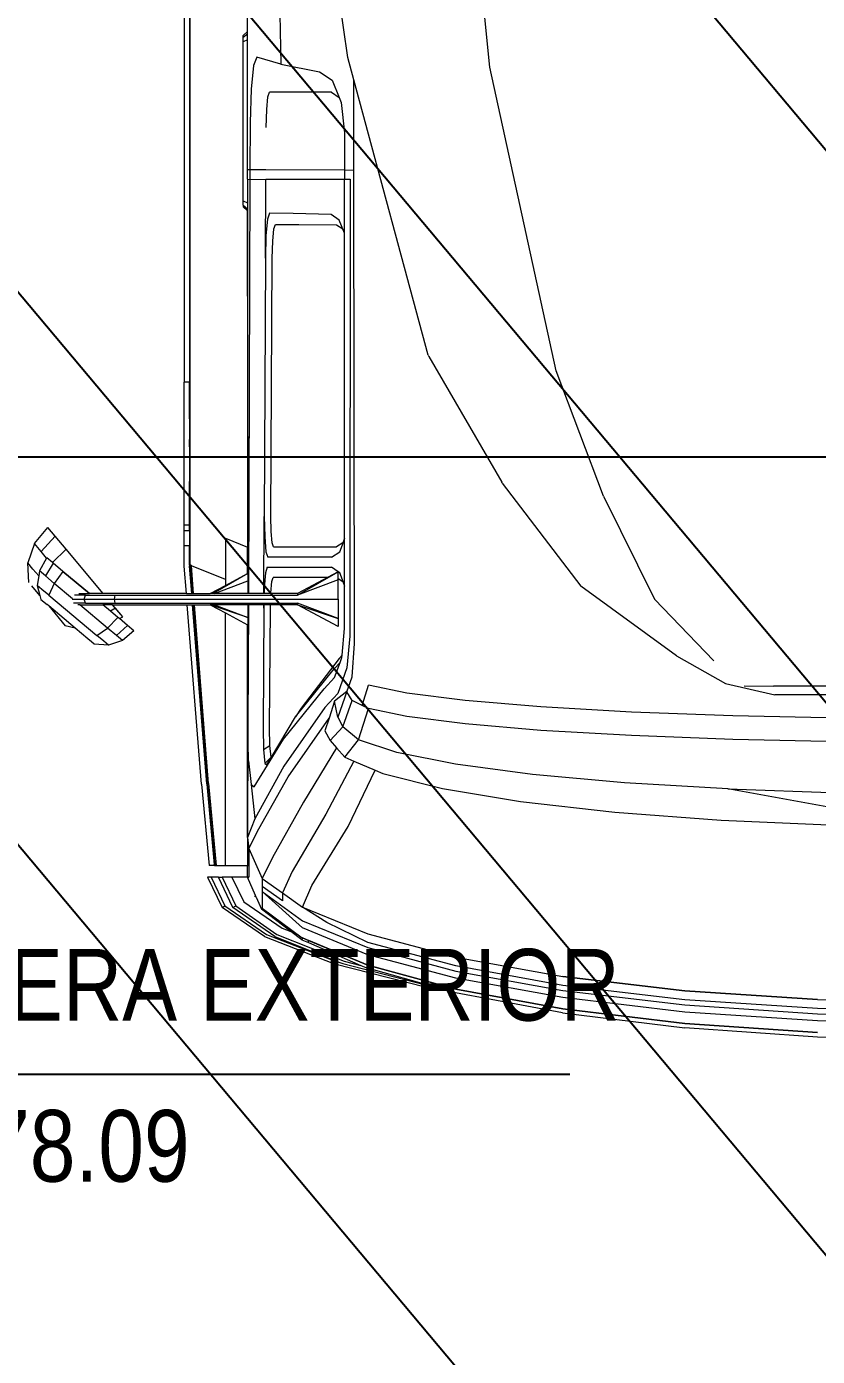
# Model space of a CAD drawing. Extents: x -28 to 131, y -33 to 63.
# Drawn here: x 58.346 to 59.76, y 15.517 to 17.894 of the extents above; entities that cross this region are included whole.
import ezdxf

# ---------------------------------------------------------------- set-up
doc = ezdxf.new("R2010")
doc.units = 0
doc.header["$LTSCALE"] = 10
doc.linetypes.add('DASHDOT', pattern=[1, 0.5, -0.25, 0, -0.25])
for name, color, linetype in [('arq-ejes-principales', 1, 'DASHDOT'), ('arq-hatch existente', 1, 'Continuous'), ('arq-niveles', 1, 'Continuous'), ('arq-proyeccion edificios anexos', 8, 'Continuous')]:
    doc.layers.add(name, color=color, linetype=linetype)
doc.styles.add('dape 2', font='ARIALN.TTF')

# ---------------------------------------------------------------- blocks, each defined once
blk = doc.blocks.new('Camion')
at = {"lineweight": 0}
for p, q in [((-1.3767, -7.4093), (-1.3767, -8.2956)), ((-1.3672, -7.4093), (-1.3672, -8.2956)), ((-1.3663, -8.622), (-1.3663, -7.4093)), ((-1.2636, -7.6685), (-1.2636, -7.4122)), ((-1.2092, -7.4341), (-1.2039, -7.7265)), ((-1.0843, -7.7146), (-1.1223, -7.4493)), ((-0.8304, -7.7323), (-0.859, -7.4494)), ((-1.2713, -7.6756), (-1.2636, -7.6685)), ((-1.2713, -7.6786), (-1.2636, -7.6723)), ((-1.2713, -7.6786), (-1.2713, -7.6756)), ((-1.2713, -7.6866), (-1.2713, -7.6786)), ((-1.2636, -7.6723), (-1.2636, -7.6685)), ((-1.2636, -7.683), (-1.2636, -7.6723)), ((-1.2636, -7.683), (-1.2713, -7.6866)), ((-1.2713, -7.971), (-1.2713, -7.6866)), ((-1.2636, -7.9159), (-1.2636, -7.683)), ((-1.247, -7.7142), (-1.2526, -7.7291)), ((-1.2039, -7.7265), (-1.247, -7.7142)), ((-1.2039, -7.7265), (-1.1345, -7.7404)), ((-1.0734, -7.7549), (-1.0843, -7.7146)), ((-1.2526, -7.7291), (-1.2569, -7.7712)), ((-1.1345, -7.7404), (-1.1121, -7.7551)), ((-0.7117, -8.2751), (-0.8304, -7.7323)), ((-1.2569, -7.7712), (-1.259, -7.831)), ((-1.1121, -7.7551), (-1.0995, -7.7861)), ((-1.0734, -7.9171), (-1.0734, -7.7549)), ((-0.9406, -8.2473), (-1.0734, -7.7549)), ((-1.2291, -7.8078), (-1.2269, -7.7851)), ((-1.2269, -7.7851), (-1.2239, -7.7769)), ((-1.1135, -7.7769), (-1.2239, -7.7769)), ((-1.1135, -7.7769), (-1.0995, -7.7861)), ((-1.0995, -7.7861), (-1.0958, -7.7951)), ((-1.0958, -7.7951), (-1.0899, -7.8498)), ((-1.2302, -7.8401), (-1.2291, -7.8078)), ((-1.259, -7.831), (-1.2593, -7.9158)), ((-1.0899, -7.8498), (-1.09, -7.9163)), ((-1.2593, -7.9158), (-1.2636, -7.9159)), ((-1.2636, -7.9323), (-1.2636, -7.9159)), ((-1.2593, -7.9158), (-1.2594, -7.9327)), ((-1.2307, -7.916), (-1.2593, -7.9158)), ((-1.09, -7.9163), (-1.2307, -7.916)), ((-1.09, -7.9163), (-1.09, -7.9164)), ((-1.0734, -7.9171), (-1.09, -7.9164)), ((-1.09, -7.9164), (-1.09, -7.9323)), ((-1.072, -8.7625), (-1.0734, -7.9171)), ((-1.2636, -7.9323), (-1.2594, -7.9327)), ((-1.2636, -7.9323), (-1.2636, -7.9746)), ((-1.2594, -7.9327), (-1.262, -8.6734)), ((-1.2594, -7.9327), (-1.2308, -7.9324)), ((-1.2315, -8.0736), (-1.2308, -7.9324)), ((-1.2308, -7.9324), (-1.09, -7.9323)), ((-1.09, -8.0289), (-1.09, -7.9323)), ((-1.09, -7.9323), (-1.0797, -7.9323)), ((-1.0797, -7.9323), (-1.0806, -8.7496)), ((-1.2713, -7.971), (-1.2636, -7.9746)), ((-1.2713, -7.979), (-1.2713, -7.971)), ((-1.2713, -7.979), (-1.2636, -7.9852)), ((-1.2713, -7.979), (-1.2713, -7.9819)), ((-1.2636, -7.9891), (-1.2713, -7.9819)), ((-1.2636, -7.9746), (-1.2636, -7.9852)), ((-1.2636, -7.9852), (-1.2636, -7.9892)), ((-1.2636, -8.1416), (-1.2636, -7.9891)), ((-1.2636, -7.9892), (-1.2636, -7.9891)), ((-1.2636, -7.9892), (-1.2633, -8.3186)), ((-1.2278, -8.0038), (-1.2305, -8.0331)), ((-1.2242, -7.9932), (-1.2278, -8.0038)), ((-1.1819, -7.9939), (-1.2242, -7.9932)), ((-1.1141, -7.9957), (-1.1819, -7.9939)), ((-1.0994, -8.0055), (-1.1141, -7.9957)), ((-1.09, -8.0289), (-1.0994, -8.0055)), ((-1.2305, -8.0331), (-1.2315, -8.0736)), ((-1.2185, -8.0432), (-1.2164, -8.0214)), ((-1.2164, -8.0214), (-1.2137, -8.0134)), ((-1.2137, -8.0134), (-1.1717, -8.0137)), ((-1.1717, -8.0137), (-1.1041, -8.0139)), ((-1.1041, -8.0139), (-1.0931, -8.0213)), ((-1.09, -8.029), (-1.0931, -8.0213)), ((-1.09, -8.029), (-1.09, -8.0289)), ((-1.0899, -8.5748), (-1.09, -8.029)), ((-1.2194, -8.0736), (-1.2185, -8.0432)), ((-1.2315, -8.0736), (-1.2337, -8.5353)), ((-1.2217, -8.5353), (-1.2194, -8.0736)), ((-1.2636, -8.1416), (-1.2634, -8.3186)), ((-1.2636, -8.1416), (-1.2636, -8.5901)), ((-0.9406, -8.2473), (-0.9395, -8.2493)), ((-0.9395, -8.2493), (-0.809, -8.4742)), ((-1.3672, -8.2956), (-1.3767, -8.2956)), ((-1.3767, -8.5509), (-1.3767, -8.2956)), ((-1.3672, -8.3608), (-1.3672, -8.2956)), ((-0.6269, -8.4992), (-0.7117, -8.2751)), ((-1.2634, -8.3186), (-1.2633, -8.3186)), ((-1.2634, -8.3186), (-1.2632, -8.4653)), ((-1.2633, -8.3186), (-1.2631, -8.4653)), ((-1.3672, -8.3608), (-1.3672, -8.3688)), ((-1.3672, -8.3688), (-1.3672, -8.3977)), ((-1.3672, -8.4108), (-1.3672, -8.3977)), ((-1.3672, -8.4108), (-1.3672, -8.4728)), ((-1.3672, -8.4743), (-1.3672, -8.4728)), ((-1.3672, -8.5509), (-1.3672, -8.4743)), ((-1.2632, -8.4653), (-1.2631, -8.4653)), ((-1.2632, -8.4653), (-1.2632, -8.5297)), ((-1.2631, -8.4653), (-1.2631, -8.5298)), ((-0.8079, -8.476), (-0.809, -8.4742)), ((-0.8079, -8.476), (-0.6674, -8.6599)), ((-0.6269, -8.4992), (-0.536, -8.6831)), ((-1.2631, -8.5298), (-1.2632, -8.5297)), ((-1.2632, -8.5297), (-1.2631, -8.6374)), ((-1.2631, -8.5298), (-1.263, -8.6373)), ((-1.2344, -8.6734), (-1.2337, -8.5353)), ((-1.2337, -8.5353), (-1.2328, -8.5718)), ((-1.2211, -8.5626), (-1.2217, -8.5353)), ((-1.6445, -8.5839), (-1.6206, -8.5552)), ((-1.6074, -8.5708), (-1.6206, -8.5552)), ((-1.3672, -8.5509), (-1.3767, -8.5509)), ((-1.3767, -8.5613), (-1.3767, -8.5509)), ((-1.3672, -8.5514), (-1.3672, -8.5509)), ((-1.3672, -8.5518), (-1.3672, -8.5514)), ((-1.3672, -8.5613), (-1.3672, -8.5518)), ((-1.6074, -8.5708), (-1.6324, -8.5983)), ((-1.5878, -8.5942), (-1.6074, -8.5708)), ((-1.3672, -8.5613), (-1.3767, -8.5613)), ((-1.3767, -8.588), (-1.3767, -8.5613)), ((-1.3672, -8.5613), (-1.3672, -8.588)), ((-1.3031, -8.5742), (-1.2636, -8.5901)), ((-1.3031, -8.5742), (-1.3031, -8.6479)), ((-1.2328, -8.5718), (-1.2305, -8.5985)), ((-1.2193, -8.5827), (-1.2211, -8.5626)), ((-1.217, -8.59), (-1.2193, -8.5827)), ((-1.0931, -8.5827), (-1.1041, -8.59)), ((-1.0987, -8.5985), (-1.0899, -8.5765)), ((-1.0899, -8.5748), (-1.0931, -8.5827)), ((-1.0899, -8.5765), (-1.0899, -8.5748)), ((-1.0899, -8.6582), (-1.0899, -8.5765)), ((-1.6445, -8.5839), (-1.6564, -8.6185)), ((-1.6324, -8.5983), (-1.6445, -8.5839)), ((-1.6227, -8.61), (-1.6324, -8.5983)), ((-1.5878, -8.5942), (-1.6122, -8.6179)), ((-1.5213, -8.6734), (-1.5878, -8.5942)), ((-1.5213, -8.6734), (-1.5878, -8.5942)), ((-1.3672, -8.588), (-1.3767, -8.588)), ((-1.3767, -8.6245), (-1.3767, -8.588)), ((-1.3672, -8.6192), (-1.3672, -8.588)), ((-1.2636, -8.6377), (-1.2636, -8.5901)), ((-1.2305, -8.5985), (-1.2273, -8.6082)), ((-1.217, -8.59), (-1.1041, -8.59)), ((-1.1135, -8.6082), (-1.0987, -8.5985)), ((-1.6542, -8.6535), (-1.6564, -8.6185)), ((-1.6471, -8.6295), (-1.6564, -8.6185)), ((-1.6471, -8.6295), (-1.6368, -8.6417)), ((-1.6227, -8.61), (-1.6356, -8.6328)), ((-1.6108, -8.6191), (-1.6249, -8.6418)), ((-1.6224, -8.6094), (-1.6227, -8.61)), ((-1.6122, -8.6179), (-1.6224, -8.6094)), ((-1.6108, -8.6191), (-1.6122, -8.6179)), ((-1.5935, -8.6337), (-1.6108, -8.6191)), ((-1.3728, -8.6734), (-1.3767, -8.6245)), ((-1.363, -8.6734), (-1.3672, -8.6192)), ((-1.3672, -8.6192), (-1.3672, -8.6245)), ((-1.3663, -8.622), (-1.3672, -8.6192)), ((-1.3633, -8.6734), (-1.3672, -8.6245)), ((-1.3662, -8.622), (-1.3663, -8.622)), ((-1.3662, -8.622), (-1.3622, -8.6734)), ((-1.3637, -8.6239), (-1.3662, -8.622)), ((-1.3636, -8.624), (-1.3637, -8.6239)), ((-1.3598, -8.6734), (-1.3636, -8.624)), ((-1.3031, -8.6479), (-1.3636, -8.624)), ((-1.2283, -8.6264), (-1.2314, -8.6362)), ((-1.2283, -8.6264), (-1.1135, -8.6264)), ((-1.1135, -8.6082), (-1.2273, -8.6082)), ((-1.1014, -8.6345), (-1.1135, -8.6264)), ((-1.6368, -8.6417), (-1.6393, -8.6589)), ((-1.6356, -8.6328), (-1.6368, -8.6417)), ((-1.6249, -8.6418), (-1.6356, -8.6328)), ((-1.6089, -8.6552), (-1.6249, -8.6418)), ((-1.5935, -8.6337), (-1.6089, -8.6552)), ((-1.5461, -8.6734), (-1.5935, -8.6337)), ((-1.5935, -8.6337), (-1.5461, -8.6734)), ((-1.263, -8.6376), (-1.3252, -8.6734)), ((-1.3225, -8.6734), (-1.263, -8.6508)), ((-1.3031, -8.6589), (-1.2636, -8.6377)), ((-1.3031, -8.6479), (-1.3031, -8.6589)), ((-1.2636, -8.6377), (-1.2631, -8.6374)), ((-1.2631, -8.6374), (-1.263, -8.6373)), ((-1.263, -8.6373), (-1.263, -8.6376)), ((-1.263, -8.6376), (-1.263, -8.6508)), ((-1.263, -8.6508), (-1.263, -8.6734)), ((-1.2314, -8.6362), (-1.2338, -8.6629)), ((-1.222, -8.672), (-1.2202, -8.652)), ((-1.2202, -8.652), (-1.2179, -8.6447)), ((-1.1204, -8.6447), (-1.2179, -8.6447)), ((-1.1739, -8.6763), (-1.1014, -8.6345)), ((-1.1204, -8.6447), (-1.1739, -8.6734)), ((-1.1014, -8.6488), (-1.1739, -8.6763)), ((-1.1014, -8.6345), (-1.1204, -8.6447)), ((-1.0987, -8.6362), (-1.1014, -8.6345)), ((-1.1014, -8.6465), (-1.1014, -8.6345)), ((-1.1014, -8.6465), (-1.0931, -8.652)), ((-1.1014, -8.6488), (-1.1014, -8.6465)), ((-1.1014, -8.6833), (-1.1014, -8.6488)), ((-1.0899, -8.6582), (-1.0987, -8.6362)), ((-1.0931, -8.652), (-1.0899, -8.6599)), ((-1.6492, -8.6595), (-1.6492, -8.6595)), ((-1.6347, -8.6767), (-1.6492, -8.6595)), ((-1.6311, -8.6658), (-1.6393, -8.6589)), ((-1.6393, -8.6589), (-1.6347, -8.6767)), ((-1.6347, -8.6767), (-1.6329, -8.6839)), ((-1.6189, -8.6761), (-1.6311, -8.6658)), ((-1.6089, -8.6552), (-1.6189, -8.6761)), ((-1.6189, -8.6761), (-1.5327, -8.7484)), ((-1.5763, -8.6825), (-1.6089, -8.6552)), ((-1.5533, -8.6763), (-1.573, -8.6763)), ((-1.5651, -8.6734), (-1.5461, -8.6734)), ((-1.5553, -8.6833), (-1.5533, -8.6763)), ((-1.5533, -8.6763), (-1.5002, -8.6763)), ((-1.5213, -8.6734), (-1.5461, -8.6734)), ((-1.5461, -8.6734), (-1.5461, -8.6734)), ((-1.5213, -8.6734), (-1.5213, -8.6734)), ((-1.3728, -8.6734), (-1.5213, -8.6734)), ((-1.5013, -8.6833), (-1.5002, -8.6763)), ((-1.5002, -8.6763), (-1.1739, -8.6763)), ((-1.3728, -8.6734), (-1.3633, -8.6734)), ((-1.3633, -8.6734), (-1.363, -8.6734)), ((-1.363, -8.6734), (-1.3622, -8.6734)), ((-1.3622, -8.6734), (-1.3598, -8.6734)), ((-1.3598, -8.6734), (-1.3302, -8.6734)), ((-1.3302, -8.6734), (-1.3031, -8.6589)), ((-1.3252, -8.6734), (-1.3302, -8.6734)), ((-1.3225, -8.6734), (-1.3252, -8.6734)), ((-1.263, -8.6734), (-1.3225, -8.6734)), ((-1.262, -8.6734), (-1.263, -8.6734)), ((-1.2344, -8.6734), (-1.262, -8.6734)), ((-1.234, -8.6734), (-1.2344, -8.6734)), ((-1.2338, -8.6629), (-1.234, -8.6734)), ((-1.222, -8.6734), (-1.234, -8.6734)), ((-1.222, -8.6734), (-1.222, -8.672)), ((-1.1739, -8.6734), (-1.222, -8.6734)), ((-1.1739, -8.6734), (-1.1739, -8.6763)), ((-1.0899, -8.6599), (-1.0899, -8.6582)), ((-1.0899, -8.7359), (-1.0899, -8.6599)), ((-0.4962, -8.7844), (-0.6674, -8.6599)), ((-1.6329, -8.6839), (-1.6219, -8.6931)), ((-1.619, -8.6955), (-1.6219, -8.6931)), ((-1.5719, -8.735), (-1.619, -8.6955)), ((-1.619, -8.6955), (-1.5893, -8.7309)), ((-1.5769, -8.6833), (-1.5553, -8.6833)), ((-1.5533, -8.6904), (-1.5748, -8.6904)), ((-1.5634, -8.6933), (-1.5666, -8.6933)), ((-1.5139, -8.7349), (-1.5634, -8.6933)), ((-1.5634, -8.6933), (-1.5223, -8.6933)), ((-1.5533, -8.6904), (-1.5553, -8.6833)), ((-1.5553, -8.6833), (-1.5013, -8.6833)), ((-1.5533, -8.6904), (-1.5002, -8.6904)), ((-1.5087, -8.7048), (-1.5223, -8.6933)), ((-1.5046, -8.6933), (-1.5223, -8.6933)), ((-1.4997, -8.6992), (-1.5087, -8.7048)), ((-1.4997, -8.6992), (-1.5046, -8.6933)), ((-1.4866, -8.7148), (-1.5046, -8.6933)), ((-1.5046, -8.6933), (-1.5046, -8.6933)), ((-1.5046, -8.6933), (-1.3713, -8.6933)), ((-1.5002, -8.6904), (-1.5013, -8.6833)), ((-1.5013, -8.6833), (-1.1014, -8.6833)), ((-1.5002, -8.6904), (-1.1739, -8.6904)), ((-1.4866, -8.7148), (-1.4997, -8.6992)), ((-1.346, -9.0139), (-1.3713, -8.6933)), ((-1.3713, -8.6933), (-1.3618, -8.6933)), ((-1.3365, -9.0135), (-1.3618, -8.6933)), ((-1.3618, -8.6933), (-1.3614, -8.6933)), ((-1.3365, -9.0135), (-1.3614, -8.6933)), ((-1.3614, -8.6933), (-1.3606, -8.6933)), ((-1.3606, -8.6933), (-1.3356, -9.0133)), ((-1.3606, -8.6933), (-1.3582, -8.6933)), ((-1.3331, -9.0132), (-1.3582, -8.6933)), ((-1.3582, -8.6933), (-1.3302, -8.6933)), ((-1.2629, -8.7162), (-1.3302, -8.6933)), ((-1.3302, -8.6933), (-1.3031, -8.7079)), ((-1.3225, -8.6933), (-1.3302, -8.6933)), ((-1.3225, -8.6933), (-1.2629, -8.716)), ((-1.263, -8.6933), (-1.3225, -8.6933)), ((-1.263, -8.6933), (-1.2629, -8.716)), ((-1.262, -8.6933), (-1.263, -8.6933)), ((-1.262, -8.6933), (-1.2628, -8.9082)), ((-1.2346, -8.6933), (-1.262, -8.6933)), ((-1.2346, -8.6995), (-1.2358, -8.9133)), ((-1.2345, -8.6933), (-1.2346, -8.6995)), ((-1.2346, -8.6995), (-1.2346, -8.6933)), ((-1.2345, -8.6933), (-1.2346, -8.6933)), ((-1.2225, -8.6933), (-1.2345, -8.6933)), ((-1.2242, -8.9132), (-1.2226, -8.6994)), ((-1.2226, -8.6994), (-1.2225, -8.6933)), ((-1.1739, -8.6933), (-1.2225, -8.6933)), ((-1.1739, -8.6933), (-1.1739, -8.6904)), ((-1.1014, -8.7179), (-1.1739, -8.6904)), ((-1.1014, -8.7321), (-1.1739, -8.6933)), ((-1.1739, -8.6933), (-1.1014, -8.7179)), ((-1.1014, -8.6833), (-1.1014, -8.7179)), ((-0.4297, -8.7936), (-0.536, -8.6831)), ((-1.4953, -8.716), (-1.5139, -8.7349)), ((-1.4953, -8.716), (-1.5087, -8.7048)), ((-1.4926, -8.7182), (-1.4953, -8.716)), ((-1.4926, -8.7182), (-1.4866, -8.7148)), ((-1.478, -8.7305), (-1.4926, -8.7182)), ((-1.3031, -9.1597), (-1.3031, -8.7079)), ((-1.3031, -8.7079), (-1.2636, -8.7291)), ((-1.2629, -8.716), (-1.2629, -8.7162)), ((-1.2629, -8.7162), (-1.2629, -8.7294)), ((-1.1014, -8.7179), (-1.1014, -8.7321)), ((-1.5719, -8.735), (-1.5893, -8.7309)), ((-1.549, -8.7543), (-1.5719, -8.735)), ((-1.5327, -8.7484), (-1.5139, -8.7349)), ((-1.5205, -8.7587), (-1.5327, -8.7484)), ((-1.4979, -8.7484), (-1.5139, -8.7349)), ((-1.478, -8.7305), (-1.4979, -8.7484)), ((-1.4872, -8.7574), (-1.4979, -8.7484)), ((-1.4665, -8.7402), (-1.4872, -8.7574)), ((-1.4665, -8.7402), (-1.478, -8.7305)), ((-1.2636, -9.1096), (-1.2636, -8.7291)), ((-1.2636, -8.7291), (-1.263, -8.7294)), ((-1.263, -8.7294), (-1.2628, -8.9082)), ((-1.263, -8.7294), (-1.2629, -8.7294)), ((-1.2629, -8.7294), (-1.2628, -8.9082)), ((-1.0942, -8.7832), (-1.0899, -8.7359)), ((-1.0806, -8.7496), (-1.0862, -8.8064)), ((-1.5423, -8.7599), (-1.549, -8.7543)), ((-1.5379, -8.7636), (-1.5423, -8.7599)), ((-1.5123, -8.7655), (-1.5379, -8.7636)), ((-1.5123, -8.7655), (-1.5205, -8.7587)), ((-1.4872, -8.7574), (-1.5123, -8.7655)), ((-1.0762, -8.8223), (-1.072, -8.7625)), ((-1.0999, -8.7896), (-1.1677, -8.8784)), ((-1.1083, -8.8077), (-1.0978, -8.7964)), ((-1.1077, -8.8236), (-1.0978, -8.7964)), ((-1.0942, -8.7832), (-1.0999, -8.7896)), ((-1.0978, -8.7964), (-1.0946, -8.7878)), ((-1.0946, -8.7878), (-1.0942, -8.7832)), ((-0.4962, -8.7844), (-0.4089, -8.8339)), ((-1.1775, -8.894), (-1.1083, -8.8077)), ((-1.0862, -8.8064), (-1.1021, -8.8521)), ((-1.1991, -8.9335), (-1.1267, -8.8436)), ((-1.1267, -8.8436), (-1.1077, -8.8236)), ((-1.0858, -8.8491), (-1.0762, -8.8223)), ((-1.0587, -8.8732), (-1.0471, -8.837)), ((-0.9787, -8.8512), (-1.0471, -8.837)), ((-0.4089, -8.8339), (-0.3206, -8.8545)), ((-0.3755, -8.8385), (-0.3229, -8.8389)), ((0.3225, -8.8389), (-0.3229, -8.8389)), ((-1.1021, -8.8521), (-1.125, -8.8769)), ((-1.1077, -8.8657), (-1.1176, -8.896)), ((-1.0862, -8.8485), (-1.1077, -8.8657)), ((-1.1021, -8.8942), (-1.1077, -8.8657)), ((-1.0862, -8.8485), (-1.1021, -8.8942)), ((-1.0931, -8.9114), (-1.0762, -8.8644)), ((-1.0858, -8.8491), (-1.0862, -8.8485)), ((-1.0762, -8.8644), (-1.0858, -8.8491)), ((-1.0587, -8.8732), (-1.0762, -8.8644)), ((-0.8744, -8.8643), (-0.9787, -8.8512)), ((-0.7388, -8.8757), (-0.8744, -8.8643)), ((0.3202, -8.8545), (-0.3206, -8.8545)), ((-1.125, -8.8769), (-1.1986, -8.9817)), ((-1.1677, -8.8784), (-1.1775, -8.894)), ((-1.065, -8.9349), (-1.0471, -8.8791)), ((-1.0471, -8.8791), (-1.0587, -8.8732)), ((-0.9787, -8.8933), (-1.0471, -8.8791)), ((-0.5772, -8.8851), (-0.7388, -8.8757)), ((-0.3956, -8.8921), (-0.5772, -8.8851)), ((-0.2004, -8.8964), (-0.3956, -8.8921)), ((-1.2628, -8.9082), (-1.2636, -9.1096)), ((-1.2615, -8.9722), (-1.2628, -8.9082)), ((-1.2358, -8.9133), (-1.235, -8.952)), ((-1.2236, -8.9452), (-1.2242, -8.9132)), ((-1.2208, -8.966), (-1.1775, -8.894)), ((-1.1907, -9.0009), (-1.1176, -8.896)), ((-1.1176, -8.896), (-1.125, -8.919)), ((-1.116, -8.9359), (-1.0931, -8.9114)), ((-1.1021, -8.8942), (-1.0931, -8.9114)), ((-1.065, -8.9349), (-1.0931, -8.9114)), ((-0.8744, -8.9064), (-0.9787, -8.8933)), ((-0.7388, -8.9179), (-0.8744, -8.9064)), ((-1.2513, -9.0191), (-1.1991, -8.9335)), ((-1.125, -8.919), (-1.116, -8.9359)), ((-1.116, -8.9359), (-1.1044, -8.9489)), ((-1.0893, -8.966), (-1.065, -8.9349)), ((-0.9968, -8.9575), (-1.065, -8.9349)), ((-0.5772, -8.9272), (-0.7388, -8.9179)), ((-0.3956, -8.9342), (-0.5772, -8.9272)), ((-0.2004, -8.9385), (-0.3956, -8.9342)), ((-1.235, -8.952), (-1.2236, -8.9452)), ((-1.235, -8.952), (-1.2323, -8.9773)), ((-1.2214, -8.9659), (-1.2236, -8.9452)), ((-1.1044, -8.9489), (-1.1634, -9.0462)), ((-1.1044, -8.9489), (-1.0893, -8.966)), ((-0.8916, -8.9783), (-0.9968, -8.9575)), ((-1.2615, -8.9722), (-1.2571, -9.0148)), ((-1.1986, -8.9817), (-1.2507, -9.0759)), ((-1.2323, -8.9773), (-1.2214, -8.9659)), ((-1.2323, -8.9773), (-1.2288, -8.9793)), ((-1.2288, -8.9793), (-1.2208, -8.966)), ((-1.2208, -8.966), (-1.2214, -8.9659)), ((-1.0734, -8.9728), (-1.1235, -9.068)), ((-1.0893, -8.966), (-1.0734, -8.9728)), ((-1.0734, -8.9728), (-1.0353, -8.9891)), ((-0.7541, -8.9966), (-0.8916, -8.9783)), ((-1.2431, -9.0938), (-1.1907, -9.0009)), ((-1.0836, -9.0898), (-1.0353, -8.9891)), ((-1.0353, -8.9891), (-1.0213, -8.995)), ((-1.0213, -8.995), (-0.9151, -9.0218)), ((-0.5897, -9.0115), (-0.7541, -8.9966)), ((-1.346, -9.0139), (-1.3322, -9.1597)), ((-1.3365, -9.0135), (-1.3365, -9.0139)), ((-1.3365, -9.0139), (-1.3229, -9.158)), ((-1.3356, -9.0133), (-1.3218, -9.1598)), ((-1.3331, -9.0132), (-1.3194, -9.1598)), ((-1.2571, -9.0148), (-1.2513, -9.0191)), ((-1.2571, -9.0148), (-1.2507, -9.0759)), ((-0.9151, -9.0218), (-0.7751, -9.0452)), ((-0.4044, -9.0227), (-0.5897, -9.0115)), ((-0.2081, -9.0585), (-0.4044, -9.0227)), ((-0.4044, -9.0227), (-0.205, -9.0296)), ((-1.1634, -9.0462), (-1.2191, -9.1454)), ((-0.7751, -9.0452), (-0.6068, -9.0644)), ((-1.2507, -9.0759), (-1.2636, -9.1096)), ((-1.1235, -9.068), (-1.1837, -9.1703)), ((-0.6068, -9.0644), (-0.4165, -9.0787)), ((-0.4165, -9.0787), (-0.2112, -9.0875)), ((-1.2613, -9.1289), (-1.2431, -9.0938)), ((-1.1483, -9.1951), (-1.0836, -9.0898)), ((-1.2636, -9.1096), (-1.2613, -9.1289)), ((-1.2636, -9.1096), (-1.2636, -9.1598)), ((-1.2613, -9.1289), (-1.2614, -9.1803)), ((-1.2613, -9.1289), (-1.2371, -9.1827)), ((-1.2191, -9.1454), (-1.2371, -9.1827)), ((-1.3227, -9.1597), (-1.3322, -9.1597)), ((-1.3227, -9.1597), (-1.3229, -9.158)), ((-1.3227, -9.1597), (-1.3218, -9.1598)), ((-1.3218, -9.1598), (-1.3194, -9.1598)), ((-1.3194, -9.1598), (-1.2636, -9.1598)), ((-1.3031, -9.1597), (-1.2636, -9.1598)), ((-1.2636, -9.1598), (-1.2636, -9.1609)), ((-1.2633, -9.1802), (-1.2636, -9.1609)), ((-1.1837, -9.1703), (-1.2011, -9.2085)), ((-1.3284, -9.1802), (-1.3348, -9.1802)), ((-1.3348, -9.1802), (-1.3091, -9.2345)), ((-1.3284, -9.1802), (-1.3038, -9.2318)), ((-1.3151, -9.1802), (-1.3284, -9.1802)), ((-1.2898, -9.2345), (-1.3151, -9.1802)), ((-1.3151, -9.1802), (-1.3088, -9.1802)), ((-1.2916, -9.1802), (-1.3088, -9.1802)), ((-1.3088, -9.1802), (-1.2845, -9.2318)), ((-1.2916, -9.1802), (-1.2703, -9.2243)), ((-1.2633, -9.1802), (-1.2916, -9.1802)), ((-1.2633, -9.1803), (-1.2633, -9.1802)), ((-1.2614, -9.1803), (-1.2633, -9.1803)), ((-1.2633, -9.1803), (-1.2613, -9.1805)), ((-1.2613, -9.1805), (-1.2633, -9.1803)), ((-1.2492, -9.2134), (-1.2633, -9.1803)), ((-1.2614, -9.1803), (-1.2613, -9.1805)), ((-1.2613, -9.1805), (-1.2613, -9.1805)), ((-1.2371, -9.1827), (-1.2371, -9.1968)), ((-1.2371, -9.1827), (-1.2011, -9.2085)), ((-1.2371, -9.1968), (-1.2371, -9.206)), ((-1.2011, -9.2229), (-1.2371, -9.1968)), ((-1.1652, -9.2343), (-1.1483, -9.1951)), ((-1.2703, -9.2243), (-1.2015, -9.2717)), ((-1.2508, -9.2142), (-1.2507, -9.2142)), ((-1.2507, -9.2142), (-1.2492, -9.2134)), ((-1.2481, -9.2159), (-1.2507, -9.2142)), ((-1.2481, -9.2159), (-1.2492, -9.2134)), ((-1.2481, -9.2159), (-1.2387, -9.2378)), ((-1.2371, -9.206), (-1.1652, -9.2582)), ((-1.2371, -9.206), (-1.2371, -9.2357)), ((-1.1652, -9.2709), (-1.2371, -9.206)), ((-1.2011, -9.2085), (-1.2011, -9.2229)), ((-1.2011, -9.2085), (-1.1652, -9.2343)), ((-1.3091, -9.2345), (-1.3038, -9.2318)), ((-1.233, -9.2867), (-1.3091, -9.2345)), ((-1.3038, -9.2318), (-1.2294, -9.2827)), ((-1.2898, -9.2345), (-1.2845, -9.2318)), ((-1.2148, -9.2867), (-1.2898, -9.2345)), ((-1.2845, -9.2318), (-1.2113, -9.2827)), ((-1.2387, -9.2378), (-1.2371, -9.2357)), ((-1.186, -9.2778), (-1.2387, -9.2378)), ((-1.2371, -9.2357), (-1.1655, -9.2886)), ((-1.1214, -9.2615), (-1.1652, -9.2343)), ((-1.1652, -9.2343), (-1.0484, -9.282)), ((-1.2015, -9.2717), (-1.186, -9.2778)), ((-1.1652, -9.2582), (-1.0484, -9.3063)), ((-1.0484, -9.319), (-1.1652, -9.2709)), ((-1.0484, -9.297), (-1.1214, -9.2615)), ((-1.233, -9.2867), (-1.1095, -9.3349)), ((-1.2294, -9.2827), (-1.107, -9.3303)), ((-1.2148, -9.2867), (-1.1001, -9.3321)), ((-1.2113, -9.2827), (-1.0907, -9.3303)), ((-1.1663, -9.2927), (-1.186, -9.2778)), ((-1.1652, -9.2889), (-1.1663, -9.2927)), ((-1.1663, -9.2927), (-1.1546, -9.2973)), ((-1.1655, -9.2886), (-1.1655, -9.2886)), ((-1.1655, -9.2886), (-1.1652, -9.2888)), ((-1.1652, -9.2889), (-1.1655, -9.2886)), ((-1.1652, -9.2888), (-1.1542, -9.2934)), ((-1.1542, -9.2935), (-1.1652, -9.2889)), ((-1.1546, -9.2972), (-1.1542, -9.2935)), ((-1.1546, -9.2972), (-1.1539, -9.2936)), ((-1.1542, -9.2934), (-1.0484, -9.3378)), ((-1.1539, -9.2936), (-1.1542, -9.2935)), ((-1.0484, -9.3378), (-1.1539, -9.2936)), ((-1.0484, -9.282), (-0.8913, -9.3237)), ((-1.1546, -9.2973), (-1.1546, -9.2972)), ((-1.1546, -9.2973), (-1.0606, -9.3381)), ((-0.8913, -9.3392), (-1.0484, -9.297)), ((-1.0484, -9.3063), (-0.8913, -9.3485)), ((-0.8913, -9.3612), (-1.0484, -9.319)), ((-1.1095, -9.3349), (-0.9432, -9.377)), ((-1.107, -9.3303), (-1.1001, -9.3321)), ((-1.1001, -9.3321), (-1.0931, -9.3349)), ((-1.0931, -9.3349), (-0.9293, -9.377)), ((-1.0907, -9.3303), (-1.0606, -9.3381)), ((-1.0606, -9.3381), (-1.0492, -9.343)), ((-0.9254, -9.3777), (-1.0492, -9.343)), ((-1.0484, -9.3378), (-0.8913, -9.3807)), ((-0.8913, -9.3807), (-1.0484, -9.3378)), ((-0.8913, -9.3237), (-0.6999, -9.358)), ((-0.6999, -9.3738), (-0.8913, -9.3392)), ((-0.8913, -9.3485), (-0.6999, -9.3831)), ((-0.6999, -9.3958), (-0.8913, -9.3612)), ((-0.6999, -9.358), (-0.4815, -9.3834)), ((-0.4815, -9.3834), (-0.6999, -9.358)), ((-0.9432, -9.377), (-0.9037, -9.3837)), ((-0.9293, -9.377), (-0.9254, -9.3777)), ((-0.9037, -9.3837), (-0.9254, -9.3777)), ((-0.8919, -9.3871), (-0.9037, -9.3837)), ((-0.7003, -9.4232), (-0.8919, -9.3871)), ((-0.8913, -9.3807), (-0.6999, -9.4159)), ((-0.6999, -9.4159), (-0.8913, -9.3807)), ((-0.4815, -9.3995), (-0.6999, -9.3738)), ((-0.6999, -9.3831), (-0.4815, -9.4088)), ((-0.4815, -9.3834), (-0.2445, -9.3991)), ((-0.2445, -9.3991), (-0.4815, -9.3834)), ((-0.4815, -9.4215), (-0.6999, -9.3958)), ((-0.2445, -9.4154), (-0.4815, -9.3995)), ((-0.4815, -9.4088), (-0.2445, -9.4246)), ((-0.2445, -9.3991), (-0.0002, -9.4044)), ((-0.0002, -9.4207), (-0.2445, -9.4154)), ((-0.7003, -9.4232), (-0.4817, -9.45)), ((-0.6999, -9.4159), (-0.4815, -9.4421)), ((-0.4815, -9.4421), (-0.6999, -9.4159)), ((-0.2445, -9.4373), (-0.4815, -9.4215)), ((-0.2445, -9.4246), (-0.0002, -9.43)), ((-0.0002, -9.4427), (-0.2445, -9.4373)), ((-0.2446, -9.4666), (-0.4817, -9.45)), ((-0.4815, -9.4421), (-0.2445, -9.4582)), ((-0.2445, -9.4582), (-0.4815, -9.4421)), ((-0.2445, -9.4582), (-0.2445, -9.4582)), ((-0.0002, -9.4721), (-0.2446, -9.4666))]:
    blk.add_line(p, q, dxfattribs=at)

msp = doc.modelspace()

# ---------------------------------------------------------------- hatches: boundary and pattern name
at = {"layer": 'arq-hatch existente'}
h = msp.add_hatch(dxfattribs=at)
h.set_pattern_fill('LINE', color=1, scale=0.2, angle=130, style=0)
edge = h.paths.add_edge_path()
edge.add_arc((70.2908, 40.6163), 1.35, 358.033, 538.033)
edge.add_line((68.9416, 40.6626), (68.7889, 36.2169))
edge.add_line((68.7889, 36.2169), (71.4874, 36.126))
edge.add_line((71.4874, 36.126), (71.64, 40.5699))
h.paths.add_polyline_path([(70.4304, 40.3113), (70.1306, 40.3216), (70.1409, 40.6214), (70.4407, 40.6111)], flags=16)
h.paths.add_polyline_path([(56.635, 36.4267), (56.6349, 25.8398), (58.195, 25.8398), (58.195, 20.0498), (56.08, 20.055), (56.075, 18.23), (56.075, 17.4), (56.275, 17.4), (56.275, 16.85), (56.085, 16.85), (56.085, 9.4), (56.275, 9.4), (56.275, 8.85), (56.085, 8.85), (56.085, 1.25), (56.0857, 1.25), (56.085, 5.6721), (80.6855, 4.9885), (80.4984, 35.6218), (79.0759, 35.6618), (77.0499, 35.6689), (77.0432, 35.4759), (70.5721, 35.6981), (70.5809, 35.9536)])

# ---------------------------------------------------------------- linework, layer by layer
at = {"layer": 'arq-ejes-principales'}
msp.add_line((-5.3809, 17.125), (59.9297, 17.125), dxfattribs=at)
at = {"layer": 'arq-niveles'}
msp.add_line((59.3172, 16.0207), (57.447, 16.0207), dxfattribs=at)

# ---------------------------------------------------------------- block references
at = {"layer": 'arq-proyeccion edificios anexos'}
msp.add_blockref('Camion', (60.0046, 25.554), dxfattribs=at)

# ---------------------------------------------------------------- texts
at = {"layer": 'arq-niveles', "color": 2, "style": 'dape 2'}
msp.add_text('1178.09', height=0.12821, dxfattribs=at).set_placement((58.1068, 15.8291))
at = {"layer": 'arq-niveles', "color": 2, "insert": (58.1093, 16.2453), "char_height": 0.128214, "width": 1.711504, "attachment_point": 1, "style": 'dape 2'}
msp.add_mtext('ACERA EXTERIOR', dxfattribs=at)

doc.saveas('drawing.dxf')
